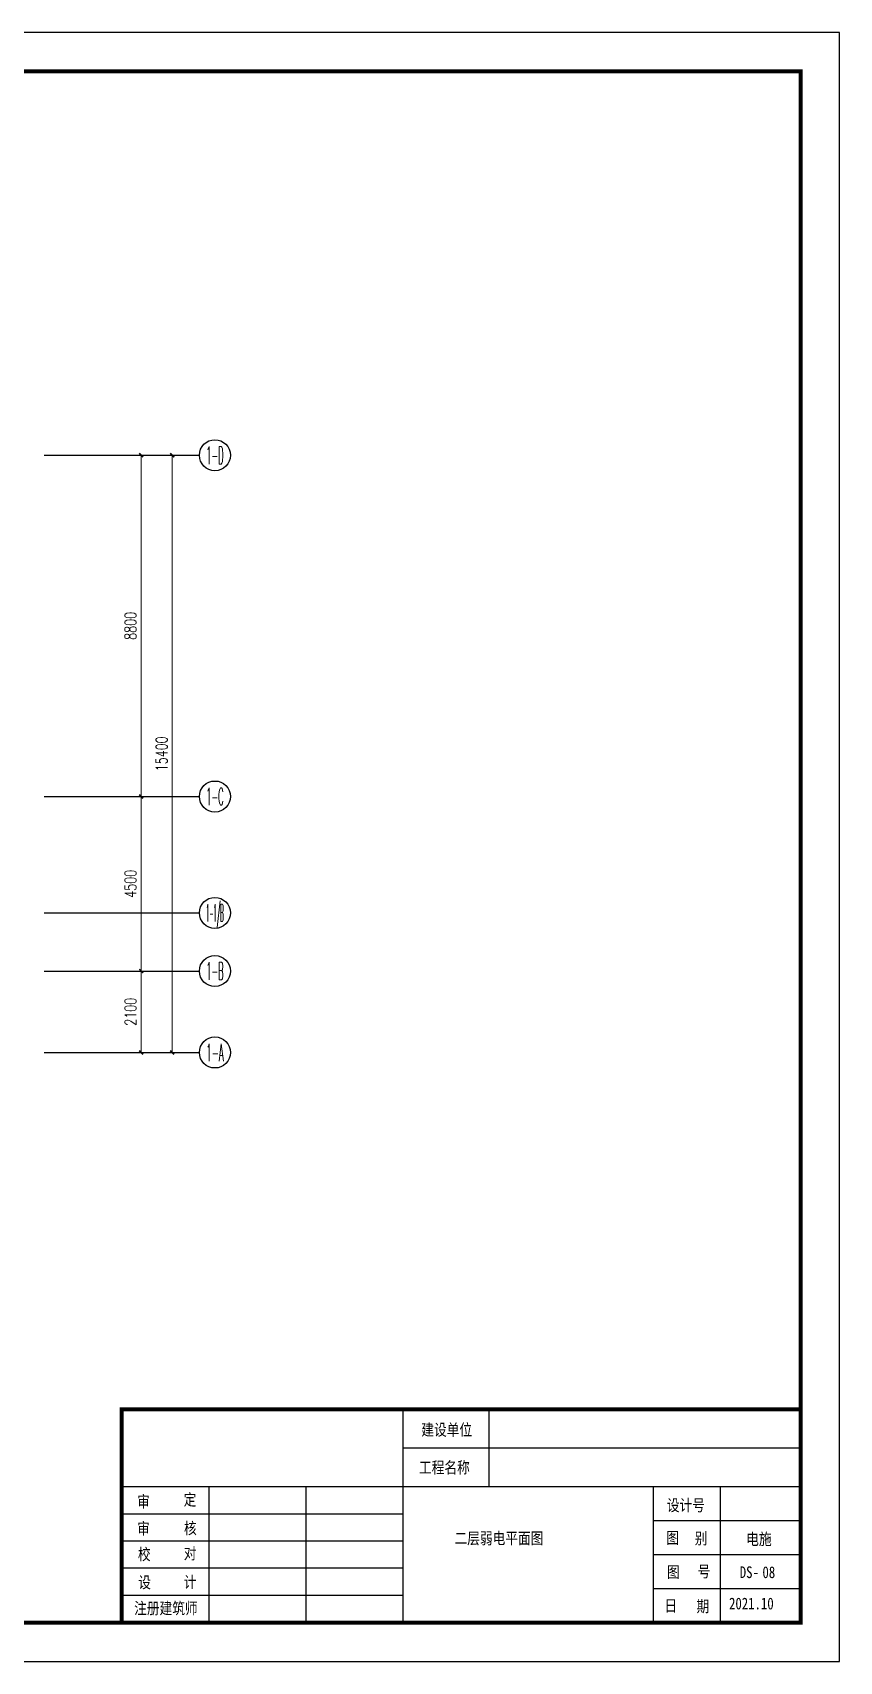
# Model space of a CAD drawing. Extents: x -7085 to 604621, y -1107727 to 606871.
# Drawn here: x 131767 to 152564, y 392324 to 434324 of the extents above; entities that cross this region are included whole.
import ezdxf
from ezdxf.enums import TextEntityAlignment as Align

# ---------------------------------------------------------------- set-up
doc = ezdxf.new("R2010")
doc.units = 0
doc.header["$LTSCALE"] = 1000
doc.header["$MEASUREMENT"] = 0
doc.layers.add('0-修改', color=6, linetype='Continuous', plot=False)
for name, color, linetype in [('AXIS', 3, 'Continuous'), ('AXIS_TEXT', 7, 'Continuous'), ('PUB_DIM', 3, 'Continuous'), ('PUB_TITLE', 4, 'Continuous'), ('TEL_TITLE', 7, 'Continuous'), ('TL', 4, 'Continuous')]:
    doc.layers.add(name, color=color, linetype=linetype)
doc.layers.add('建筑底图', color=8, linetype='Continuous', lineweight=5)
doc.layers.get('0-修改').off()
doc.styles.add('-宋体', font='', dxfattribs={"width": 0.6})
doc.styles.add('_TCH_AXIS', font='COMPLEX', dxfattribs={"bigfont": 'GBCBIG'})
doc.styles.add('_TCH_DIM_T3', font='SIMPLEX', dxfattribs={"width": 0.705882, "bigfont": 'GBCBIG'})
doc.styles.add('COMPLEX', font='COMPLEX')
doc.styles.add('HZ', font='', dxfattribs={"width": 0.8})
doc.styles.get('-宋体').set_extended_font_data('SimSun')
doc.styles.get('HZ').set_extended_font_data('NSimSun')
doc.dimstyles.new('_TCH_ARCH&&100', dxfattribs={"dimtxt": 297.5, "dimasz": 100, "dimexe": 250, "dimexo": 300, "dimgap": 126.25, "dimtad": 1, "dimdec": 0, "dimzin": 0, "dimdsep": 46, "dimtxsty": '_TCH_DIM_T3', "dimblk": 'ARCHTICK', "dimcen": 0.09, "dimclrt": 7, "dimazin": 2, "dimtfac": 1, "dimtdec": 0, "dimtix": 1, "dimtmove": 2, "dimatfit": 3, "dimfxl": 0, "dimtolj": 1, "dimtzin": 0, "dimarcsym": 0})

# ---------------------------------------------------------------- blocks, each defined once
blk = doc.blocks.new('_AXISO')
blk.add_circle((0, 0), 0.5)
at = {"layer": 'AXIS_TEXT', "style": 'COMPLEX', "width": 1.041667}
blk.add_attdef('A', text='', height=0.56, dxfattribs=at).set_placement((-0.25, -0.28), (0.25, -0.28), align=Align.FIT)
blk = doc.blocks.new('_ArchTick')
at = {"color": 0, "linetype": 'ByBlock', "const_width": 0.4}
blk.add_lwpolyline([(-0.5, -0.5), (0.5, 0.5)], dxfattribs=at)
blk = doc.blocks.new('*D1642')
at = {"layer": 'Defpoints', "color": 0}
for p in [(132067, 461657), (134567, 461657), (132067, 459557)]:
    blk.add_point(p, dxfattribs=at)
at = {"layer": 'PUB_DIM', "color": 0, "lineweight": -2}
for p, q in [((132367, 461657), (134817, 461657)), ((134567, 459557), (134567, 461657)), ((132367, 459557), (134817, 459557))]:
    blk.add_line(p, q, dxfattribs=at)
at = {"layer": 'PUB_DIM', "color": 0, "lineweight": -2, "xscale": 100, "yscale": 100, "zscale": 100}
for p, rotation in [((134567, 461657), 90), ((134567, 459557), 270)]:
    blk.add_blockref('_ArchTick', p, dxfattribs=dict(at, rotation=rotation))
at = {"layer": 'PUB_DIM', "color": 7, "insert": (134292, 460607), "char_height": 297.5, "attachment_point": 5, "rotation": 90, "style": '_TCH_DIM_T3'}
blk.add_mtext('\\A1;2100', dxfattribs=at)
blk = doc.blocks.new('*D1643')
at = {"layer": 'Defpoints', "color": 0}
for p in [(132067, 466157), (134567, 466157), (132067, 461657)]:
    blk.add_point(p, dxfattribs=at)
at = {"layer": 'PUB_DIM', "color": 0, "lineweight": -2}
for p, q in [((132367, 466157), (134817, 466157)), ((134567, 461657), (134567, 466157)), ((132367, 461657), (134817, 461657))]:
    blk.add_line(p, q, dxfattribs=at)
at = {"layer": 'PUB_DIM', "color": 0, "lineweight": -2, "xscale": 100, "yscale": 100, "zscale": 100}
for p, rotation in [((134567, 466157), 90), ((134567, 461657), 270)]:
    blk.add_blockref('_ArchTick', p, dxfattribs=dict(at, rotation=rotation))
at = {"layer": 'PUB_DIM', "color": 7, "insert": (134292, 463907), "char_height": 297.5, "attachment_point": 5, "rotation": 90, "style": '_TCH_DIM_T3'}
blk.add_mtext('\\A1;4500', dxfattribs=at)
blk = doc.blocks.new('*D1644')
at = {"layer": 'Defpoints', "color": 0}
for p in [(132067, 474957), (134567, 474957), (132067, 466157)]:
    blk.add_point(p, dxfattribs=at)
at = {"layer": 'PUB_DIM', "color": 0, "lineweight": -2}
for p, q in [((132367, 474957), (134817, 474957)), ((134567, 466157), (134567, 474957)), ((132367, 466157), (134817, 466157))]:
    blk.add_line(p, q, dxfattribs=at)
at = {"layer": 'PUB_DIM', "color": 0, "lineweight": -2, "xscale": 100, "yscale": 100, "zscale": 100}
for p, rotation in [((134567, 474957), 90), ((134567, 466157), 270)]:
    blk.add_blockref('_ArchTick', p, dxfattribs=dict(at, rotation=rotation))
at = {"layer": 'PUB_DIM', "color": 7, "insert": (134292, 470557), "char_height": 297.5, "attachment_point": 5, "rotation": 90, "style": '_TCH_DIM_T3'}
blk.add_mtext('\\A1;8800', dxfattribs=at)
blk = doc.blocks.new('*D1645')
at = {"layer": 'Defpoints', "color": 0}
for p in [(132067, 474957), (135367, 474957), (132067, 459557)]:
    blk.add_point(p, dxfattribs=at)
at = {"layer": 'PUB_DIM', "color": 0, "lineweight": -2}
for p, q in [((132367, 474957), (135617, 474957)), ((135367, 459557), (135367, 474957)), ((132367, 459557), (135617, 459557))]:
    blk.add_line(p, q, dxfattribs=at)
at = {"layer": 'PUB_DIM', "color": 0, "lineweight": -2, "xscale": 100, "yscale": 100, "zscale": 100}
for p, rotation in [((135367, 474957), 90), ((135367, 459557), 270)]:
    blk.add_blockref('_ArchTick', p, dxfattribs=dict(at, rotation=rotation))
at = {"layer": 'PUB_DIM', "color": 7, "insert": (135092, 467257), "char_height": 297.5, "attachment_point": 5, "rotation": 90, "style": '_TCH_DIM_T3'}
blk.add_mtext('\\A1;15400', dxfattribs=at)
blk = doc.blocks.new('TQ')
at = {"layer": 'TL', "linetype": 'ByBlock'}
blk.add_line((-311535, -823946), (-329035, -823946), dxfattribs=at)
at = {"layer": 'TL'}
for p, q in [((-321790, -823946), (-321790, -829446)), ((-319575, -823946), (-319575, -825946)), ((-311535, -824946), (-321790, -824946)), ((-311535, -825946), (-329035, -825946)), ((-326790, -825946), (-326790, -829446)), ((-324290, -825946), (-324290, -829446)), ((-315335, -825946), (-315335, -829446)), ((-313610, -825946), (-313610, -829446)), ((-321790, -826646), (-329035, -826646)), ((-311535, -826821), (-315335, -826821)), ((-321790, -827346), (-329035, -827346)), ((-311535, -827696), (-315335, -827696)), ((-321790, -828046), (-329035, -828046)), ((-311535, -828571), (-315335, -828571)), ((-321790, -828746), (-329035, -828746))]:
    blk.add_line(p, q, dxfattribs=at)
at = {"layer": 'TL', "linetype": 'ByBlock', "const_width": 100}
blk.add_lwpolyline([(-311535, -823946), (-329035, -823946), (-329035, -829446)], dxfattribs=at)
at = {"layer": 'PUB_TITLE', "style": 'HZ', "width": 0.8}
for s, p in [('电施', (-312940, -827442)), ('DS-', (-313104, -828297)), ('2021.10', (-313380, -829104))]:
    blk.add_text(s, height=302.1, dxfattribs=at).set_placement(p)
at = {"layer": 'TL', "style": '-宋体', "width": 0.8}
for s, p in [('建设单位', (-321312, -824623)), ('工程名称', (-321372, -825596)), ('审', (-328636, -826472)), ('定', (-327438, -826426)), ('设计号', (-314983, -826569)), ('审', (-328636, -827169)), ('核', (-327429, -827164)), ('图', (-314998, -827408)), ('别', (-314264, -827423)), ('校', (-328617, -827833)), ('对', (-327434, -827810)), ('设', (-328608, -828558)), ('计', (-327435, -828550)), ('图', (-314983, -828291)), ('号', (-314189, -828276)), ('注册建筑师', (-328714, -829225)), ('日', (-315043, -829159)), ('期', (-314219, -829174))]:
    blk.add_text(s, height=300, dxfattribs=at).set_placement(p)
blk = doc.blocks.new('WC')
at = {"layer": 'AXIS', "color": 8}
for p, q in [((132067.5, 474957.3), (136067.5, 474957.3)), ((132067.5, 466157.3), (136067.5, 466157.3)), ((132067.5, 463157.3), (136067.5, 463157.3)), ((132067.5, 461657.3), (136067.5, 461657.3)), ((132067.5, 459557.3), (136067.5, 459557.3))]:
    blk.add_line(p, q, dxfattribs=at)
ref = blk.add_blockref('_AXISO', (136467.5, 474957.3), dxfattribs=dict(at, xscale=800, yscale=800, zscale=800))
ref.add_attrib('A', '1-D', dxfattribs={"layer": 'AXIS_TEXT', "color": 8, "height": 452.55, "style": '_TCH_AXIS', "width": 0.362069}).set_placement((136241.2, 474731), (136693.8, 474731), align=Align.FIT)
ref = blk.add_blockref('_AXISO', (136467.5, 466157.3), dxfattribs=dict(at, xscale=800, yscale=800, zscale=800))
ref.add_attrib('A', '1-C', dxfattribs={"layer": 'AXIS_TEXT', "color": 8, "height": 452.55, "style": '_TCH_AXIS', "width": 0.375}).set_placement((136241.2, 465931), (136693.8, 465931), align=Align.FIT)
ref = blk.add_blockref('_AXISO', (136467.5, 463157.3), dxfattribs=dict(at, xscale=800, yscale=800, zscale=800))
ref.add_attrib('A', '1-1/B', dxfattribs={"layer": 'AXIS_TEXT', "color": 8, "height": 452.55, "style": '_TCH_AXIS', "width": 0.221053}).set_placement((136241.2, 462931), (136693.8, 462931), align=Align.FIT)
ref = blk.add_blockref('_AXISO', (136467.5, 461657.3), dxfattribs=dict(at, xscale=800, yscale=800, zscale=800))
ref.add_attrib('A', '1-B', dxfattribs={"layer": 'AXIS_TEXT', "color": 8, "height": 452.55, "style": '_TCH_AXIS', "width": 0.362069}).set_placement((136241.2, 461431), (136693.8, 461431), align=Align.FIT)
ref = blk.add_blockref('_AXISO', (136467.5, 459557.3), dxfattribs=dict(at, xscale=800, yscale=800, zscale=800))
ref.add_attrib('A', '1-A', dxfattribs={"layer": 'AXIS_TEXT', "color": 8, "height": 452.55, "style": '_TCH_AXIS', "width": 0.355932}).set_placement((136241.2, 459331), (136693.8, 459331), align=Align.FIT)
at = {"layer": 'PUB_DIM', "color": 8}
for p1, p2, distance, picture, middle in [((132067.5, 466157.3), (132067.5, 474957.3), -2500, '*D1644', (134292.5, 470557.3)), ((132067.5, 459557.3), (132067.5, 474957.3), -3300, '*D1645', (135092.5, 467257.3)), ((132067.5, 461657.3), (132067.5, 466157.3), -2500, '*D1643', (134292.5, 463907.3)), ((132067.5, 459557.3), (132067.5, 461657.3), -2500, '*D1642', (134292.5, 460607.3))]:
    dim = blk.add_aligned_dim(p1=p1, p2=p2, distance=distance, dimstyle='_TCH_ARCH&&100', dxfattribs=at)
    dim.commit()
    dim.dimension.update_dxf_attribs({"geometry": picture, "text_midpoint": middle})

msp = doc.modelspace()

# ---------------------------------------------------------------- linework, layer by layer
msp.add_lwpolyline([(134064.1, 398824.3), (151564.1, 398824.3), (151564.1, 393324.3), (134064.1, 393324.3)], close=True)
at = {"layer": 'TEL_TITLE', "color": 4}
msp.add_lwpolyline([(93164.1, 392324.2), (152564.1, 392324.2), (152564.1, 434324.2), (93164.1, 434324.2)], close=True, dxfattribs=at)
at = {"layer": 'TEL_TITLE', "color": 4, "const_width": 100}
msp.add_lwpolyline([(95664.1, 393324.2), (151564.1, 393324.2), (151564.1, 433324.2), (95664.1, 433324.2)], close=True, dxfattribs=at)

# ---------------------------------------------------------------- block references
at = {"layer": '0-修改'}
msp.add_blockref('TQ', (463099.3, 1222770.6), dxfattribs=at)
at = {"layer": '建筑底图'}
msp.add_blockref('WC', (0, -51531.4), dxfattribs=at)

# ---------------------------------------------------------------- texts
at = {"layer": 'PUB_TITLE', "style": 'HZ', "width": 0.8}
msp.add_text('08', height=302.11, dxfattribs=at).set_placement((150580.1, 394473.1))
at = {"layer": 'TL', "style": '-宋体', "width": 0.8}
msp.add_text('二层弱电平面图', height=300, dxfattribs=at).set_placement((142643.3, 395349.5))

doc.saveas('drawing.dxf')
